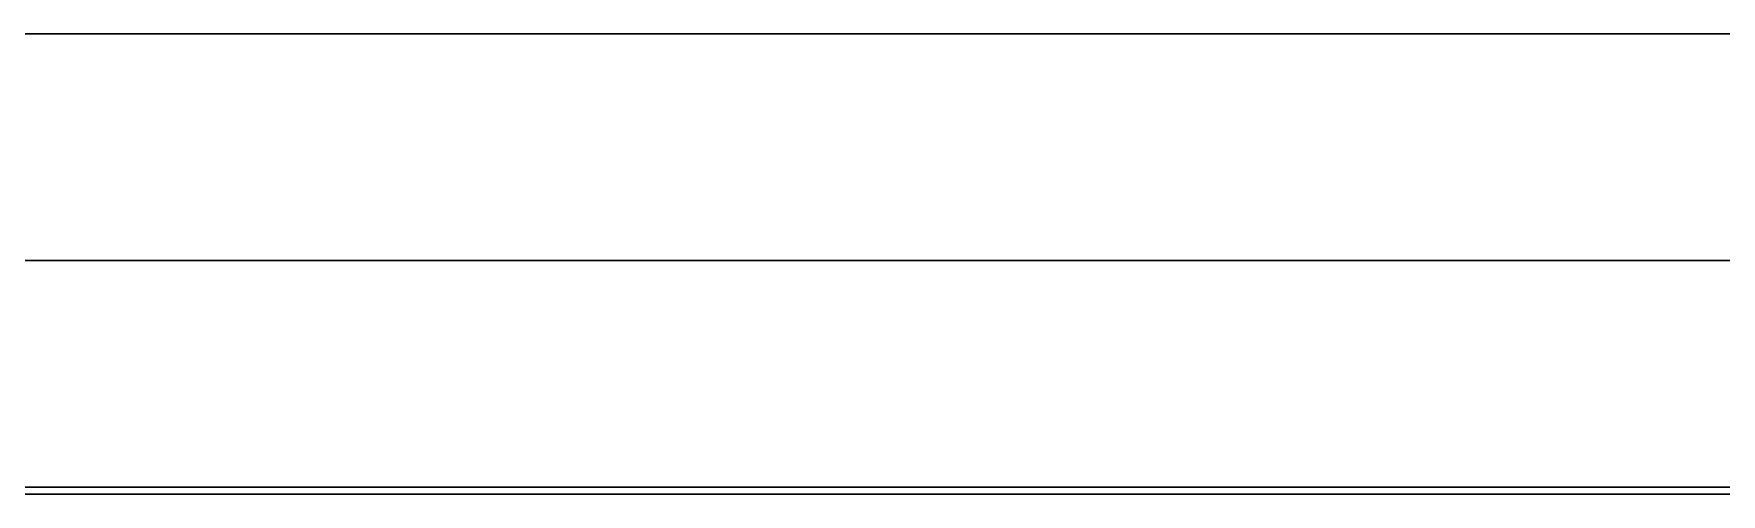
# Model space of a CAD drawing. Header units: inches. Extents: x 0 to 240, y -6 to 240.
# Drawn here: x 69.39 to 76.84, y -6.28 to -4.25 of the extents above; entities that cross this region are included whole.
import ezdxf

# ---------------------------------------------------------------- set-up
doc = ezdxf.new("R2010")
doc.units = ezdxf.units.IN
doc.header["$MEASUREMENT"] = 0
doc.layers.add('MODEL$frame-a', color=252, linetype='Continuous', true_color=0x696969)
doc.layers.add('MODEL$perf-pan', color=7, linetype='Continuous', true_color=0x646464)

msp = doc.modelspace()

# ---------------------------------------------------------------- linework, layer by layer
at = {"layer": 'MODEL$frame-a'}
for points in [[(0, -4.25, 288), (80, -4.25, 288)], [(80, -4.25, 144), (0, -4.25, 144)], [(0, -4.25, 576), (80, -4.25, 576)], [(80, -4.25, 432), (0, -4.25, 432)], [(0, -4.25, 432), (80, -4.25, 432)], [(80, -4.25, 288), (0, -4.25, 288)], [(2, -4.25, 146), (78, -4.25, 146)], [(78, -4.25, 286), (2, -4.25, 286)], [(2, -4.25, 434), (78, -4.25, 434)], [(78, -4.25, 574), (2, -4.25, 574)], [(2, -4.25, 290), (78, -4.25, 290)], [(78, -4.25, 430), (2, -4.25, 430)], [(0, -5.25, 288), (80, -5.25, 288)], [(80, -5.25, 144), (0, -5.25, 144)], [(0, -5.25, 576), (80, -5.25, 576)], [(80, -5.25, 432), (0, -5.25, 432)], [(0, -5.25, 432), (80, -5.25, 432)], [(80, -5.25, 288), (0, -5.25, 288)], [(2, -5.25, 146), (78, -5.25, 146)], [(78, -5.25, 286), (2, -5.25, 286)], [(2, -5.25, 434), (78, -5.25, 434)], [(78, -5.25, 574), (2, -5.25, 574)], [(2, -5.25, 290), (78, -5.25, 290)], [(78, -5.25, 430), (2, -5.25, 430)], [(0, -6.25, 288), (80, -6.25, 288)], [(80, -6.25, 144), (0, -6.25, 144)], [(0, -6.25, 576), (80, -6.25, 576)], [(80, -6.25, 432), (0, -6.25, 432)], [(0, -6.25, 432), (80, -6.25, 432)], [(80, -6.25, 288), (0, -6.25, 288)], [(2, -6.25, 146), (78, -6.25, 146)], [(78, -6.25, 286), (2, -6.25, 286)], [(2, -6.25, 434), (78, -6.25, 434)], [(78, -6.25, 574), (2, -6.25, 574)], [(2, -6.25, 290), (78, -6.25, 290)], [(78, -6.25, 430), (2, -6.25, 430)]]:
    msp.add_open_spline(points, degree=1, dxfattribs=at)
at = {"layer": 'MODEL$perf-pan'}
for p, q in [((0.5, -6.2812, 144.5), (79.5, -6.2812, 144.5)), ((79.5, -6.2812, 287.5), (0.5, -6.2812, 287.5)), ((0.5, -6.2812, 432.5), (79.5, -6.2812, 432.5)), ((79.5, -6.2812, 575.5), (0.5, -6.2812, 575.5)), ((0.5, -6.2812, 288.5), (79.5, -6.2812, 288.5)), ((79.5, -6.2812, 431.5), (0.5, -6.2812, 431.5)), ((68.9078, -6.2812, 360), (73.5251, -6.2812, 360)), ((68.9786, -6.2812, 216), (73.3956, -6.2812, 216)), ((69.2185, -6.2812, 504), (73.0351, -6.2812, 504)), ((75.7569, -6.2812, 360), (79.5, -6.2812, 360)), ((75.8864, -6.2812, 216), (79.5, -6.2812, 216)), ((76.247, -6.2812, 504), (79.5, -6.2812, 504))]:
    msp.add_line(p, q, dxfattribs=at)
for points in [[(69.4625, -6.2812, 181.0102), (67.7128, -6.2812, 182.0204)], [(69.6252, -6.2812, 169.1041), (67.7128, -6.2812, 170.2083)], [(69.7883, -6.2812, 157.1983), (67.7128, -6.2812, 158.3966)], [(67.7128, -6.2812, 177.9796), (69.4625, -6.2812, 178.9898)], [(67.7128, -6.2812, 165.7917), (69.6252, -6.2812, 166.8959)], [(67.7128, -6.2812, 153.6034), (69.7883, -6.2812, 154.8017)], [(69.55, -6.2812, 421.0607), (67.7128, -6.2812, 422.1215)], [(69.5588, -6.2812, 409.0658), (67.7128, -6.2812, 410.1315)], [(67.7128, -6.2812, 417.8785), (69.55, -6.2812, 418.9393)], [(67.7128, -6.2812, 405.8685), (69.5588, -6.2812, 406.9342)], [(69.026, -6.2812, 148.7582), (71.1769, -6.2812, 147.5163)], [(71.1769, -6.2812, 152.4837), (69.026, -6.2812, 151.2418)], [(69.1898, -6.2812, 160.8527), (71.1769, -6.2812, 159.7054)], [(71.1769, -6.2812, 164.2946), (69.1898, -6.2812, 163.1473)], [(69.2793, -6.2812, 412.9044), (71.1769, -6.2812, 411.8088)], [(71.1769, -6.2812, 416.1912), (69.2793, -6.2812, 415.0956)], [(69.3533, -6.2812, 172.9471), (71.1769, -6.2812, 171.8943)], [(71.1769, -6.2812, 176.1057), (69.3533, -6.2812, 175.0529)], [(69.3975, -6.2812, 436.9727), (71.1769, -6.2812, 435.9453)], [(69.3975, -6.2812, 439.0273), (69.3975, -6.2812, 436.9727)], [(71.1769, -6.2812, 440.0547), (69.3975, -6.2812, 439.0273)], [(69.4502, -6.2812, 401.0031), (71.1769, -6.2812, 400.0062)], [(69.4502, -6.2812, 402.9969), (69.4502, -6.2812, 401.0031)], [(71.1769, -6.2812, 403.9938), (69.4502, -6.2812, 402.9969)], [(69.4552, -6.2812, 425.006), (71.1769, -6.2812, 424.012)], [(69.4552, -6.2812, 426.994), (69.4552, -6.2812, 425.006)], [(71.1769, -6.2812, 427.988), (69.4552, -6.2812, 426.994)], [(69.4625, -6.2812, 178.9898), (69.4625, -6.2812, 181.0102)], [(69.4891, -6.2812, 497.0255), (71.1769, -6.2812, 496.0511)], [(69.4891, -6.2812, 498.9745), (69.4891, -6.2812, 497.0255)], [(71.1769, -6.2812, 499.9489), (69.4891, -6.2812, 498.9745)], [(69.5166, -6.2812, 185.0414), (71.1769, -6.2812, 184.0828)], [(69.5166, -6.2812, 186.9586), (69.5166, -6.2812, 185.0414)], [(71.1769, -6.2812, 187.9172), (69.5166, -6.2812, 186.9586)], [(69.55, -6.2812, 418.9393), (69.55, -6.2812, 421.0607)], [(69.5588, -6.2812, 406.9342), (69.5588, -6.2812, 409.0658)], [(69.6182, -6.2812, 389.1001), (71.1769, -6.2812, 388.2002)], [(69.6182, -6.2812, 390.8999), (69.6182, -6.2812, 389.1001)], [(71.1769, -6.2812, 391.7998), (69.6182, -6.2812, 390.8999)], [(69.6252, -6.2812, 166.8959), (69.6252, -6.2812, 169.1041)], [(69.6427, -6.2812, 293.1142), (71.1769, -6.2812, 292.2284)], [(69.6427, -6.2812, 294.8858), (69.6427, -6.2812, 293.1142)], [(71.1769, -6.2812, 295.7716), (69.6427, -6.2812, 294.8858)], [(69.6794, -6.2812, 197.1354), (71.1769, -6.2812, 196.2708)], [(69.6794, -6.2812, 198.8646), (69.6794, -6.2812, 197.1354)], [(71.1769, -6.2812, 199.7292), (69.6794, -6.2812, 198.8646)], [(69.6858, -6.2812, 485.1391), (71.1769, -6.2812, 484.2783)], [(69.6858, -6.2812, 486.8609), (69.6858, -6.2812, 485.1391)], [(71.1769, -6.2812, 487.7217), (69.6858, -6.2812, 486.8609)], [(69.7009, -6.2812, 305.1478), (71.1769, -6.2812, 304.2956)], [(69.7009, -6.2812, 306.8522), (69.7009, -6.2812, 305.1478)], [(71.1769, -6.2812, 307.7044), (69.7009, -6.2812, 306.8522)], [(69.7019, -6.2812, 449.1484), (71.1769, -6.2812, 448.2968)], [(69.7019, -6.2812, 450.8516), (69.7019, -6.2812, 449.1484)], [(71.1769, -6.2812, 451.7032), (69.7019, -6.2812, 450.8516)], [(69.7167, -6.2812, 281.1569), (71.1769, -6.2812, 280.3138)], [(69.7167, -6.2812, 282.8431), (69.7167, -6.2812, 281.1569)], [(71.1769, -6.2812, 283.6862), (69.7167, -6.2812, 282.8431)], [(69.7253, -6.2812, 269.1619), (71.1769, -6.2812, 268.3238)], [(69.7253, -6.2812, 270.8381), (69.7253, -6.2812, 269.1619)], [(71.1769, -6.2812, 271.6762), (69.7253, -6.2812, 270.8381)], [(69.7529, -6.2812, 509.1779), (71.1769, -6.2812, 508.3557)], [(69.7529, -6.2812, 510.8221), (69.7529, -6.2812, 509.1779)], [(71.1769, -6.2812, 511.6443), (69.7529, -6.2812, 510.8221)], [(69.7828, -6.2812, 377.1951), (71.1769, -6.2812, 376.3902)], [(69.7828, -6.2812, 378.8049), (69.7828, -6.2812, 377.1951)], [(71.1769, -6.2812, 379.6098), (69.7828, -6.2812, 378.8049)], [(69.7883, -6.2812, 154.8017), (69.7883, -6.2812, 157.1983)], [(69.7909, -6.2812, 317.1998), (71.1769, -6.2812, 316.3995)], [(69.7909, -6.2812, 318.8002), (69.7909, -6.2812, 317.1998)], [(71.1769, -6.2812, 319.6005), (69.7909, -6.2812, 318.8002)], [(69.8149, -6.2812, 257.2137), (71.1769, -6.2812, 256.4273)], [(69.8149, -6.2812, 258.7863), (69.8149, -6.2812, 257.2137)], [(71.1769, -6.2812, 259.5727), (69.8149, -6.2812, 258.7863)], [(69.8416, -6.2812, 209.229), (71.1769, -6.2812, 208.4581)], [(69.8416, -6.2812, 210.771), (69.8416, -6.2812, 209.229)], [(71.1769, -6.2812, 211.5419), (69.8416, -6.2812, 210.771)], [(69.8467, -6.2812, 545.232), (71.1769, -6.2812, 544.464)], [(69.8467, -6.2812, 546.768), (69.8467, -6.2812, 545.232)], [(71.1769, -6.2812, 547.536), (69.8467, -6.2812, 546.768)], [(69.8662, -6.2812, 557.2433), (71.1769, -6.2812, 556.4866)], [(69.8662, -6.2812, 558.7567), (69.8662, -6.2812, 557.2433)], [(71.1769, -6.2812, 559.5134), (69.8662, -6.2812, 558.7567)], [(69.9096, -6.2812, 329.2683), (71.1769, -6.2812, 328.5367)], [(69.9096, -6.2812, 330.7317), (69.9096, -6.2812, 329.2683)], [(71.1769, -6.2812, 331.4633), (69.9096, -6.2812, 330.7317)], [(69.9433, -6.2812, 365.2877), (71.1769, -6.2812, 364.5755)], [(69.9433, -6.2812, 366.7123), (69.9433, -6.2812, 365.2877)], [(71.1769, -6.2812, 367.4245), (69.9433, -6.2812, 366.7123)], [(69.963, -6.2812, 245.2992), (71.1769, -6.2812, 244.5983)], [(69.963, -6.2812, 246.7008), (69.963, -6.2812, 245.2992)], [(71.1769, -6.2812, 247.4017), (69.963, -6.2812, 246.7008)], [(69.9863, -6.2812, 473.3126), (71.1769, -6.2812, 472.6251)], [(69.9863, -6.2812, 474.6874), (69.9863, -6.2812, 473.3126)], [(71.1769, -6.2812, 475.3749), (69.9863, -6.2812, 474.6874)], [(70.0028, -6.2812, 221.3221), (71.1769, -6.2812, 220.6443)], [(70.0028, -6.2812, 222.6779), (70.0028, -6.2812, 221.3221)], [(71.1769, -6.2812, 223.3557), (70.0028, -6.2812, 222.6779)], [(70.0052, -6.2812, 461.3235), (71.1769, -6.2812, 460.647)], [(70.0052, -6.2812, 462.6765), (70.0052, -6.2812, 461.3235)], [(71.1769, -6.2812, 463.353), (70.0052, -6.2812, 462.6765)], [(70.0106, -6.2812, 521.3266), (71.1769, -6.2812, 520.6533)], [(70.0106, -6.2812, 522.6734), (70.0106, -6.2812, 521.3266)], [(71.1769, -6.2812, 523.3467), (70.0106, -6.2812, 522.6734)], [(70.04, -6.2812, 533.3436), (71.1769, -6.2812, 532.6872)], [(70.04, -6.2812, 534.6564), (70.04, -6.2812, 533.3436)], [(71.1769, -6.2812, 535.3128), (70.04, -6.2812, 534.6564)], [(70.0408, -6.2812, 569.3441), (71.1769, -6.2812, 568.6881)], [(70.0408, -6.2812, 570.6559), (70.0408, -6.2812, 569.3441)], [(71.1769, -6.2812, 571.3119), (70.0408, -6.2812, 570.6559)], [(70.0473, -6.2812, 341.3478), (71.1769, -6.2812, 340.6956)], [(70.0473, -6.2812, 342.6522), (70.0473, -6.2812, 341.3478)], [(71.1769, -6.2812, 343.3044), (70.0473, -6.2812, 342.6522)], [(70.0989, -6.2812, 353.3776), (71.1769, -6.2812, 352.7552)], [(70.0989, -6.2812, 354.6224), (70.0989, -6.2812, 353.3776)], [(71.1769, -6.2812, 355.2448), (70.0989, -6.2812, 354.6224)], [(70.1197, -6.2812, 233.3896), (71.1769, -6.2812, 232.7792)], [(70.1197, -6.2812, 234.6104), (70.1197, -6.2812, 233.3896)], [(71.1769, -6.2812, 235.2208), (70.1197, -6.2812, 234.6104)], [(72.6372, -6.2812, 282.8431), (71.1769, -6.2812, 283.6862)], [(72.6285, -6.2812, 270.8381), (71.1769, -6.2812, 271.6762)], [(72.5389, -6.2812, 258.7863), (71.1769, -6.2812, 259.5727)], [(72.3908, -6.2812, 246.7008), (71.1769, -6.2812, 247.4017)], [(72.2342, -6.2812, 234.6104), (71.1769, -6.2812, 235.2208)], [(72.351, -6.2812, 222.6779), (71.1769, -6.2812, 223.3557)], [(72.5123, -6.2812, 210.771), (71.1769, -6.2812, 211.5419)], [(72.6745, -6.2812, 198.8646), (71.1769, -6.2812, 199.7292)], [(72.8373, -6.2812, 186.9586), (71.1769, -6.2812, 187.9172)], [(73.0005, -6.2812, 175.0529), (71.1769, -6.2812, 176.1057)], [(73.1641, -6.2812, 163.1473), (71.1769, -6.2812, 164.2946)], [(73.3279, -6.2812, 151.2418), (71.1769, -6.2812, 152.4837)], [(71.1769, -6.2812, 280.3138), (72.6372, -6.2812, 281.1569)], [(71.1769, -6.2812, 268.3238), (72.6285, -6.2812, 269.1619)], [(71.1769, -6.2812, 256.4273), (72.5389, -6.2812, 257.2137)], [(71.1769, -6.2812, 244.5983), (72.3908, -6.2812, 245.2992)], [(71.1769, -6.2812, 232.7792), (72.2342, -6.2812, 233.3896)], [(71.1769, -6.2812, 220.6443), (72.351, -6.2812, 221.3221)], [(71.1769, -6.2812, 208.4581), (72.5123, -6.2812, 209.229)], [(71.1769, -6.2812, 196.2708), (72.6745, -6.2812, 197.1354)], [(71.1769, -6.2812, 184.0828), (72.8373, -6.2812, 185.0414)], [(71.1769, -6.2812, 171.8943), (73.0005, -6.2812, 172.9471)], [(71.1769, -6.2812, 159.7054), (73.1641, -6.2812, 160.8527)], [(71.1769, -6.2812, 147.5163), (73.3279, -6.2812, 148.7582)], [(72.313, -6.2812, 570.6559), (71.1769, -6.2812, 571.3119)], [(72.4876, -6.2812, 558.7567), (71.1769, -6.2812, 559.5134)], [(72.5071, -6.2812, 546.768), (71.1769, -6.2812, 547.536)], [(72.3138, -6.2812, 534.6564), (71.1769, -6.2812, 535.3128)], [(72.3432, -6.2812, 522.6734), (71.1769, -6.2812, 523.3467)], [(72.6009, -6.2812, 510.8221), (71.1769, -6.2812, 511.6443)], [(72.8647, -6.2812, 498.9745), (71.1769, -6.2812, 499.9489)], [(72.668, -6.2812, 486.8609), (71.1769, -6.2812, 487.7217)], [(72.3676, -6.2812, 474.6874), (71.1769, -6.2812, 475.3749)], [(72.3486, -6.2812, 462.6765), (71.1769, -6.2812, 463.353)], [(72.6519, -6.2812, 450.8516), (71.1769, -6.2812, 451.7032)], [(72.9563, -6.2812, 439.0273), (71.1769, -6.2812, 440.0547)], [(71.1769, -6.2812, 568.6881), (72.313, -6.2812, 569.3441)], [(71.1769, -6.2812, 556.4866), (72.4876, -6.2812, 557.2433)], [(71.1769, -6.2812, 544.464), (72.5071, -6.2812, 545.232)], [(71.1769, -6.2812, 532.6872), (72.3138, -6.2812, 533.3436)], [(71.1769, -6.2812, 520.6533), (72.3432, -6.2812, 521.3266)], [(71.1769, -6.2812, 508.3557), (72.6009, -6.2812, 509.1779)], [(71.1769, -6.2812, 496.0511), (72.8647, -6.2812, 497.0255)], [(71.1769, -6.2812, 484.2783), (72.668, -6.2812, 485.1391)], [(71.1769, -6.2812, 472.6251), (72.3676, -6.2812, 473.3126)], [(71.1769, -6.2812, 460.647), (72.3486, -6.2812, 461.3235)], [(71.1769, -6.2812, 448.2968), (72.6519, -6.2812, 449.1484)], [(71.1769, -6.2812, 435.9453), (72.9563, -6.2812, 436.9727)], [(72.8986, -6.2812, 426.994), (71.1769, -6.2812, 427.988)], [(73.0746, -6.2812, 415.0956), (71.1769, -6.2812, 416.1912)], [(72.9036, -6.2812, 402.9969), (71.1769, -6.2812, 403.9938)], [(72.7356, -6.2812, 390.8999), (71.1769, -6.2812, 391.7998)], [(72.5711, -6.2812, 378.8049), (71.1769, -6.2812, 379.6098)], [(72.4106, -6.2812, 366.7123), (71.1769, -6.2812, 367.4245)], [(72.255, -6.2812, 354.6224), (71.1769, -6.2812, 355.2448)], [(72.3065, -6.2812, 342.6522), (71.1769, -6.2812, 343.3044)], [(72.4442, -6.2812, 330.7317), (71.1769, -6.2812, 331.4633)], [(72.563, -6.2812, 318.8002), (71.1769, -6.2812, 319.6005)], [(72.6529, -6.2812, 306.8522), (71.1769, -6.2812, 307.7044)], [(72.7111, -6.2812, 294.8858), (71.1769, -6.2812, 295.7716)], [(71.1769, -6.2812, 424.012), (72.8986, -6.2812, 425.006)], [(71.1769, -6.2812, 411.8088), (73.0746, -6.2812, 412.9044)], [(71.1769, -6.2812, 400.0062), (72.9036, -6.2812, 401.0031)], [(71.1769, -6.2812, 388.2002), (72.7356, -6.2812, 389.1001)], [(71.1769, -6.2812, 376.3902), (72.5711, -6.2812, 377.1951)], [(71.1769, -6.2812, 364.5755), (72.4106, -6.2812, 365.2877)], [(71.1769, -6.2812, 352.7552), (72.255, -6.2812, 353.3776)], [(71.1769, -6.2812, 340.6956), (72.3065, -6.2812, 341.3478)], [(71.1769, -6.2812, 328.5367), (72.4442, -6.2812, 329.2683)], [(71.1769, -6.2812, 316.3995), (72.563, -6.2812, 317.1998)], [(71.1769, -6.2812, 304.2956), (72.6529, -6.2812, 305.1478)], [(71.1769, -6.2812, 292.2284), (72.7111, -6.2812, 293.1142)], [(72.2342, -6.2812, 233.3896), (72.2342, -6.2812, 234.6104)], [(72.255, -6.2812, 353.3776), (72.255, -6.2812, 354.6224)], [(72.3065, -6.2812, 341.3478), (72.3065, -6.2812, 342.6522)], [(72.313, -6.2812, 569.3441), (72.313, -6.2812, 570.6559)], [(72.3138, -6.2812, 533.3436), (72.3138, -6.2812, 534.6564)], [(72.3432, -6.2812, 521.3266), (72.3432, -6.2812, 522.6734)], [(72.3486, -6.2812, 461.3235), (72.3486, -6.2812, 462.6765)], [(72.351, -6.2812, 221.3221), (72.351, -6.2812, 222.6779)], [(72.3676, -6.2812, 473.3126), (72.3676, -6.2812, 474.6874)], [(72.3908, -6.2812, 245.2992), (72.3908, -6.2812, 246.7008)], [(72.4106, -6.2812, 365.2877), (72.4106, -6.2812, 366.7123)], [(72.4442, -6.2812, 329.2683), (72.4442, -6.2812, 330.7317)], [(72.4876, -6.2812, 557.2433), (72.4876, -6.2812, 558.7567)], [(72.5071, -6.2812, 545.232), (72.5071, -6.2812, 546.768)], [(72.5123, -6.2812, 209.229), (72.5123, -6.2812, 210.771)], [(72.5389, -6.2812, 257.2137), (72.5389, -6.2812, 258.7863)], [(72.563, -6.2812, 317.1998), (72.563, -6.2812, 318.8002)], [(72.5711, -6.2812, 377.1951), (72.5711, -6.2812, 378.8049)], [(72.5774, -6.2812, 154.8086), (74.641, -6.2812, 153.6171)], [(72.5774, -6.2812, 157.1914), (72.5774, -6.2812, 154.8086)], [(74.641, -6.2812, 158.3829), (72.5774, -6.2812, 157.1914)], [(72.6009, -6.2812, 509.1779), (72.6009, -6.2812, 510.8221)], [(72.6285, -6.2812, 269.1619), (72.6285, -6.2812, 270.8381)], [(72.6372, -6.2812, 281.1569), (72.6372, -6.2812, 282.8431)], [(72.6519, -6.2812, 449.1484), (72.6519, -6.2812, 450.8516)], [(72.6529, -6.2812, 305.1478), (72.6529, -6.2812, 306.8522)], [(72.668, -6.2812, 485.1391), (72.668, -6.2812, 486.8609)], [(72.6745, -6.2812, 197.1354), (72.6745, -6.2812, 198.8646)], [(72.7111, -6.2812, 293.1142), (72.7111, -6.2812, 294.8858)], [(72.7356, -6.2812, 389.1001), (72.7356, -6.2812, 390.8999)], [(72.7415, -6.2812, 166.9033), (74.641, -6.2812, 165.8067)], [(72.7415, -6.2812, 169.0967), (72.7415, -6.2812, 166.9033)], [(74.641, -6.2812, 170.1933), (72.7415, -6.2812, 169.0967)], [(72.8334, -6.2812, 418.9564), (74.641, -6.2812, 417.9128)], [(72.8334, -6.2812, 421.0436), (72.8334, -6.2812, 418.9564)], [(74.641, -6.2812, 422.0872), (72.8334, -6.2812, 421.0436)], [(72.8373, -6.2812, 185.0414), (72.8373, -6.2812, 186.9586)], [(72.8628, -6.2812, 406.9734), (74.641, -6.2812, 405.9467)], [(72.8628, -6.2812, 409.0266), (72.8628, -6.2812, 406.9734)], [(74.641, -6.2812, 410.0533), (72.8628, -6.2812, 409.0266)], [(72.8647, -6.2812, 497.0255), (72.8647, -6.2812, 498.9745)], [(72.8986, -6.2812, 425.006), (72.8986, -6.2812, 426.994)], [(72.9036, -6.2812, 401.0031), (72.9036, -6.2812, 402.9969)], [(72.9055, -6.2812, 178.998), (74.641, -6.2812, 177.996)], [(72.9055, -6.2812, 181.002), (72.9055, -6.2812, 178.998)], [(74.641, -6.2812, 182.004), (72.9055, -6.2812, 181.002)], [(72.9563, -6.2812, 436.9727), (72.9563, -6.2812, 439.0273)], [(72.9713, -6.2812, 491.036), (74.641, -6.2812, 490.0719)], [(72.9713, -6.2812, 492.964), (72.9713, -6.2812, 491.036)], [(74.641, -6.2812, 493.9281), (72.9713, -6.2812, 492.964)], [(73.0005, -6.2812, 172.9471), (73.0005, -6.2812, 175.0529)], [(73.0336, -6.2812, 395.0719), (74.641, -6.2812, 394.1439)], [(73.0336, -6.2812, 396.9281), (73.0336, -6.2812, 395.0719)], [(74.641, -6.2812, 397.8561), (73.0336, -6.2812, 396.9281)], [(73.0351, -6.2812, 503.0728), (74.641, -6.2812, 502.1456)], [(73.0351, -6.2812, 504.9272), (73.0351, -6.2812, 503.0728)], [(74.641, -6.2812, 505.8544), (73.0351, -6.2812, 504.9272)], [(73.0378, -6.2812, 443.0744), (74.641, -6.2812, 442.1488)], [(73.0378, -6.2812, 444.9256), (73.0378, -6.2812, 443.0744)], [(74.641, -6.2812, 445.8512), (73.0378, -6.2812, 444.9256)], [(73.0692, -6.2812, 191.0925), (74.641, -6.2812, 190.1851)], [(73.0692, -6.2812, 192.9075), (73.0692, -6.2812, 191.0925)], [(74.641, -6.2812, 193.8149), (73.0692, -6.2812, 192.9075)], [(73.0746, -6.2812, 412.9044), (73.0746, -6.2812, 415.0956)], [(73.0748, -6.2812, 299.0957), (74.641, -6.2812, 298.1915)], [(73.0748, -6.2812, 300.9043), (73.0748, -6.2812, 299.0957)], [(74.641, -6.2812, 301.8085), (73.0748, -6.2812, 300.9043)], [(73.1323, -6.2812, 275.129), (74.641, -6.2812, 274.2579)], [(73.1323, -6.2812, 276.871), (73.1323, -6.2812, 275.129)], [(74.641, -6.2812, 277.7421), (73.1323, -6.2812, 276.871)], [(73.1523, -6.2812, 311.1405), (74.641, -6.2812, 310.281)], [(73.1523, -6.2812, 312.8595), (73.1523, -6.2812, 311.1405)], [(74.641, -6.2812, 313.719), (73.1523, -6.2812, 312.8595)], [(73.1641, -6.2812, 160.8527), (73.1641, -6.2812, 163.1473)], [(73.1841, -6.2812, 263.1588), (74.641, -6.2812, 262.3177)], [(73.1841, -6.2812, 264.8412), (73.1841, -6.2812, 263.1588)], [(74.641, -6.2812, 265.6823), (73.1841, -6.2812, 264.8412)], [(73.2012, -6.2812, 383.1687), (74.641, -6.2812, 382.3375)], [(73.2012, -6.2812, 384.8313), (73.2012, -6.2812, 383.1687)], [(74.641, -6.2812, 385.6625), (73.2012, -6.2812, 384.8313)], [(73.2327, -6.2812, 203.1869), (74.641, -6.2812, 202.3738)], [(73.2327, -6.2812, 204.8131), (73.2327, -6.2812, 203.1869)], [(74.641, -6.2812, 205.6262), (73.2327, -6.2812, 204.8131)], [(73.2629, -6.2812, 323.2043), (74.641, -6.2812, 322.4087)], [(73.2629, -6.2812, 324.7957), (73.2629, -6.2812, 323.2043)], [(74.641, -6.2812, 325.5913), (73.2629, -6.2812, 324.7957)], [(73.2724, -6.2812, 479.2098), (74.641, -6.2812, 478.4196)], [(73.2724, -6.2812, 480.7902), (73.2724, -6.2812, 479.2098)], [(74.641, -6.2812, 481.5804), (73.2724, -6.2812, 480.7902)], [(73.2935, -6.2812, 515.222), (74.641, -6.2812, 514.4441)], [(73.2935, -6.2812, 516.778), (73.2935, -6.2812, 515.222)], [(74.641, -6.2812, 517.5559), (73.2935, -6.2812, 516.778)], [(73.3279, -6.2812, 148.7582), (73.3279, -6.2812, 151.2418)], [(73.3332, -6.2812, 251.2449), (74.641, -6.2812, 250.4899)], [(73.3332, -6.2812, 252.7551), (73.3332, -6.2812, 251.2449)], [(74.641, -6.2812, 253.5101), (73.3332, -6.2812, 252.7551)], [(73.3428, -6.2812, 455.2505), (74.641, -6.2812, 454.5009)], [(73.3428, -6.2812, 456.7495), (73.3428, -6.2812, 455.2505)], [(74.641, -6.2812, 457.4991), (73.3428, -6.2812, 456.7495)], [(73.3653, -6.2812, 371.2635), (74.641, -6.2812, 370.5269)], [(73.3653, -6.2812, 372.7365), (73.3653, -6.2812, 371.2635)], [(74.641, -6.2812, 373.4731), (73.3653, -6.2812, 372.7365)], [(73.3806, -6.2812, 551.2723), (74.641, -6.2812, 550.5446)], [(73.3806, -6.2812, 552.7277), (73.3806, -6.2812, 551.2723)], [(74.641, -6.2812, 553.4554), (73.3806, -6.2812, 552.7277)], [(73.3956, -6.2812, 215.281), (74.641, -6.2812, 214.5619)], [(73.3956, -6.2812, 216.719), (73.3956, -6.2812, 215.281)], [(74.641, -6.2812, 217.4381), (73.3956, -6.2812, 216.719)], [(73.3965, -6.2812, 335.2815), (74.641, -6.2812, 334.563)], [(73.3965, -6.2812, 336.7185), (73.3965, -6.2812, 335.2815)], [(74.641, -6.2812, 337.437), (73.3965, -6.2812, 336.7185)], [(73.4684, -6.2812, 539.323), (74.641, -6.2812, 538.646)], [(73.4684, -6.2812, 540.677), (73.4684, -6.2812, 539.323)], [(74.641, -6.2812, 541.354), (73.4684, -6.2812, 540.677)], [(73.4819, -6.2812, 563.3308), (74.641, -6.2812, 562.6616)], [(73.4819, -6.2812, 564.6692), (73.4819, -6.2812, 563.3308)], [(74.641, -6.2812, 565.3384), (73.4819, -6.2812, 564.6692)], [(73.4916, -6.2812, 239.3364), (74.641, -6.2812, 238.6728)], [(73.4916, -6.2812, 240.6636), (73.4916, -6.2812, 239.3364)], [(74.641, -6.2812, 241.3272), (73.4916, -6.2812, 240.6636)], [(73.5251, -6.2812, 359.3557), (74.641, -6.2812, 358.7115)], [(73.5251, -6.2812, 360.6443), (73.5251, -6.2812, 359.3557)], [(74.641, -6.2812, 361.2885), (73.5251, -6.2812, 360.6443)], [(73.5395, -6.2812, 527.364), (74.641, -6.2812, 526.7281)], [(73.5395, -6.2812, 528.636), (73.5395, -6.2812, 527.364)], [(74.641, -6.2812, 529.2719), (73.5395, -6.2812, 528.636)], [(73.5434, -6.2812, 347.3663), (74.641, -6.2812, 346.7326)], [(73.5434, -6.2812, 348.6337), (73.5434, -6.2812, 347.3663)], [(74.641, -6.2812, 349.2674), (73.5434, -6.2812, 348.6337)], [(73.5578, -6.2812, 227.3746), (74.641, -6.2812, 226.7492)], [(73.5578, -6.2812, 228.6254), (73.5578, -6.2812, 227.3746)], [(74.641, -6.2812, 229.2508), (73.5578, -6.2812, 228.6254)], [(73.575, -6.2812, 467.3845), (74.641, -6.2812, 466.7691)], [(73.575, -6.2812, 468.6155), (73.575, -6.2812, 467.3845)], [(74.641, -6.2812, 469.2309), (73.575, -6.2812, 468.6155)], [(76.1497, -6.2812, 276.871), (74.641, -6.2812, 277.7421)], [(76.098, -6.2812, 264.8412), (74.641, -6.2812, 265.6823)], [(75.9488, -6.2812, 252.7551), (74.641, -6.2812, 253.5101)], [(75.7904, -6.2812, 240.6636), (74.641, -6.2812, 241.3272)], [(75.7242, -6.2812, 228.6254), (74.641, -6.2812, 229.2508)], [(75.8864, -6.2812, 216.719), (74.641, -6.2812, 217.4381)], [(76.0494, -6.2812, 204.8131), (74.641, -6.2812, 205.6262)], [(76.2128, -6.2812, 192.9075), (74.641, -6.2812, 193.8149)], [(76.3765, -6.2812, 181.002), (74.641, -6.2812, 182.004)], [(76.5405, -6.2812, 169.0967), (74.641, -6.2812, 170.1933)], [(76.7046, -6.2812, 157.1914), (74.641, -6.2812, 158.3829)], [(74.641, -6.2812, 274.2579), (76.1497, -6.2812, 275.129)], [(74.641, -6.2812, 262.3177), (76.098, -6.2812, 263.1588)], [(74.641, -6.2812, 250.4899), (75.9488, -6.2812, 251.2449)], [(74.641, -6.2812, 238.6728), (75.7904, -6.2812, 239.3364)], [(74.641, -6.2812, 226.7492), (75.7242, -6.2812, 227.3746)], [(74.641, -6.2812, 214.5619), (75.8864, -6.2812, 215.281)], [(74.641, -6.2812, 202.3738), (76.0494, -6.2812, 203.1869)], [(74.641, -6.2812, 190.1851), (76.2128, -6.2812, 191.0925)], [(74.641, -6.2812, 177.996), (76.3765, -6.2812, 178.998)], [(74.641, -6.2812, 165.8067), (76.5405, -6.2812, 166.9033)], [(74.641, -6.2812, 153.6171), (76.7046, -6.2812, 154.8086)], [(75.8001, -6.2812, 564.6692), (74.641, -6.2812, 565.3384)], [(75.9015, -6.2812, 552.7277), (74.641, -6.2812, 553.4554)], [(75.8136, -6.2812, 540.677), (74.641, -6.2812, 541.354)], [(75.7425, -6.2812, 528.636), (74.641, -6.2812, 529.2719)], [(75.9885, -6.2812, 516.778), (74.641, -6.2812, 517.5559)], [(76.247, -6.2812, 504.9272), (74.641, -6.2812, 505.8544)], [(76.3108, -6.2812, 492.964), (74.641, -6.2812, 493.9281)], [(76.0096, -6.2812, 480.7902), (74.641, -6.2812, 481.5804)], [(75.707, -6.2812, 468.6155), (74.641, -6.2812, 469.2309)], [(75.9393, -6.2812, 456.7495), (74.641, -6.2812, 457.4991)], [(76.2442, -6.2812, 444.9256), (74.641, -6.2812, 445.8512)], [(74.641, -6.2812, 562.6616), (75.8001, -6.2812, 563.3308)], [(74.641, -6.2812, 550.5446), (75.9015, -6.2812, 551.2723)], [(74.641, -6.2812, 538.646), (75.8136, -6.2812, 539.323)], [(74.641, -6.2812, 526.7281), (75.7425, -6.2812, 527.364)], [(74.641, -6.2812, 514.4441), (75.9885, -6.2812, 515.222)], [(74.641, -6.2812, 502.1456), (76.247, -6.2812, 503.0728)], [(74.641, -6.2812, 490.0719), (76.3108, -6.2812, 491.036)], [(74.641, -6.2812, 478.4196), (76.0096, -6.2812, 479.2098)], [(74.641, -6.2812, 466.7691), (75.707, -6.2812, 467.3845)], [(74.641, -6.2812, 454.5009), (75.9393, -6.2812, 455.2505)], [(74.641, -6.2812, 442.1488), (76.2442, -6.2812, 443.0744)], [(76.4486, -6.2812, 421.0436), (74.641, -6.2812, 422.0872)], [(76.4192, -6.2812, 409.0266), (74.641, -6.2812, 410.0533)], [(76.2484, -6.2812, 396.9281), (74.641, -6.2812, 397.8561)], [(76.0808, -6.2812, 384.8313), (74.641, -6.2812, 385.6625)], [(75.9167, -6.2812, 372.7365), (74.641, -6.2812, 373.4731)], [(75.7569, -6.2812, 360.6443), (74.641, -6.2812, 361.2885)], [(75.7386, -6.2812, 348.6337), (74.641, -6.2812, 349.2674)], [(75.8855, -6.2812, 336.7185), (74.641, -6.2812, 337.437)], [(76.0191, -6.2812, 324.7957), (74.641, -6.2812, 325.5913)], [(76.1297, -6.2812, 312.8595), (74.641, -6.2812, 313.719)], [(76.2072, -6.2812, 300.9043), (74.641, -6.2812, 301.8085)], [(74.641, -6.2812, 417.9128), (76.4486, -6.2812, 418.9564)], [(74.641, -6.2812, 405.9467), (76.4192, -6.2812, 406.9734)], [(74.641, -6.2812, 394.1439), (76.2484, -6.2812, 395.0719)], [(74.641, -6.2812, 382.3375), (76.0808, -6.2812, 383.1687)], [(74.641, -6.2812, 370.5269), (75.9167, -6.2812, 371.2635)], [(74.641, -6.2812, 358.7115), (75.7569, -6.2812, 359.3557)], [(74.641, -6.2812, 346.7326), (75.7386, -6.2812, 347.3663)], [(74.641, -6.2812, 334.563), (75.8855, -6.2812, 335.2815)], [(74.641, -6.2812, 322.4087), (76.0191, -6.2812, 323.2043)], [(74.641, -6.2812, 310.281), (76.1297, -6.2812, 311.1405)], [(74.641, -6.2812, 298.1915), (76.2072, -6.2812, 299.0957)], [(75.707, -6.2812, 467.3845), (75.707, -6.2812, 468.6155)], [(75.7242, -6.2812, 227.3746), (75.7242, -6.2812, 228.6254)], [(75.7386, -6.2812, 347.3663), (75.7386, -6.2812, 348.6337)], [(75.7425, -6.2812, 527.364), (75.7425, -6.2812, 528.636)], [(75.7569, -6.2812, 359.3557), (75.7569, -6.2812, 360.6443)], [(75.7904, -6.2812, 239.3364), (75.7904, -6.2812, 240.6636)], [(75.8001, -6.2812, 563.3308), (75.8001, -6.2812, 564.6692)], [(75.8136, -6.2812, 539.323), (75.8136, -6.2812, 540.677)], [(75.8855, -6.2812, 335.2815), (75.8855, -6.2812, 336.7185)], [(75.8864, -6.2812, 215.281), (75.8864, -6.2812, 216.719)], [(75.9015, -6.2812, 551.2723), (75.9015, -6.2812, 552.7277)], [(75.9167, -6.2812, 371.2635), (75.9167, -6.2812, 372.7365)], [(75.9393, -6.2812, 455.2505), (75.9393, -6.2812, 456.7495)], [(75.9488, -6.2812, 251.2449), (75.9488, -6.2812, 252.7551)], [(75.9885, -6.2812, 515.222), (75.9885, -6.2812, 516.778)], [(76.0096, -6.2812, 479.2098), (76.0096, -6.2812, 480.7902)], [(76.0191, -6.2812, 323.2043), (76.0191, -6.2812, 324.7957)], [(76.0494, -6.2812, 203.1869), (76.0494, -6.2812, 204.8131)], [(76.0808, -6.2812, 383.1687), (76.0808, -6.2812, 384.8313)], [(76.098, -6.2812, 263.1588), (76.098, -6.2812, 264.8412)], [(76.1297, -6.2812, 311.1405), (76.1297, -6.2812, 312.8595)], [(76.1497, -6.2812, 275.129), (76.1497, -6.2812, 276.871)], [(76.2072, -6.2812, 299.0957), (76.2072, -6.2812, 300.9043)], [(76.2128, -6.2812, 191.0925), (76.2128, -6.2812, 192.9075)], [(76.2442, -6.2812, 443.0744), (76.2442, -6.2812, 444.9256)], [(76.247, -6.2812, 503.0728), (76.247, -6.2812, 504.9272)], [(76.2484, -6.2812, 395.0719), (76.2484, -6.2812, 396.9281)], [(76.3108, -6.2812, 491.036), (76.3108, -6.2812, 492.964)], [(76.3765, -6.2812, 178.998), (76.3765, -6.2812, 181.002)], [(76.4192, -6.2812, 406.9734), (76.4192, -6.2812, 409.0266)], [(76.4486, -6.2812, 418.9564), (76.4486, -6.2812, 421.0436)], [(76.5405, -6.2812, 166.9033), (76.5405, -6.2812, 169.0967)], [(76.7046, -6.2812, 154.8086), (76.7046, -6.2812, 157.1914)]]:
    msp.add_open_spline(points, degree=1, dxfattribs=at)

doc.saveas('drawing.dxf')
